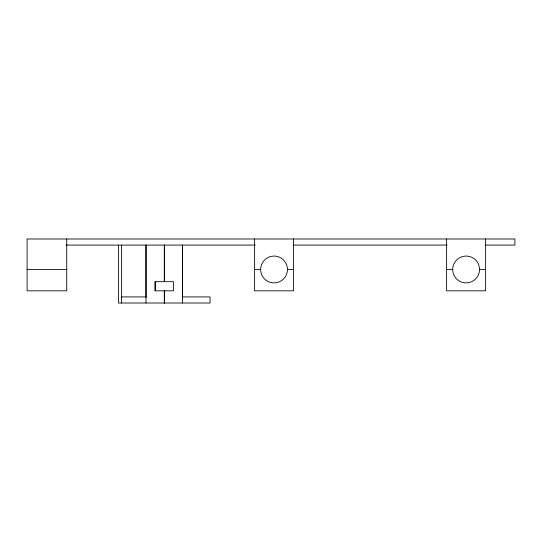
<?xml version="1.0" encoding="UTF-8"?>
<svg xmlns="http://www.w3.org/2000/svg" width="542" height="542" viewBox="0 0 542 542"><rect width="100%" height="100%" fill="white"/><g stroke="black" fill="none" stroke-linecap="round" stroke-linejoin="round"><path stroke-width="0.81" d="M118.562 245.086L118.562 303.012L210.025 303.012L210.025 296.914L182.586 296.914M121.611 303.012L121.611 245.086M146.001 303.012L146.001 245.086L146.001 297.138M155.148 290.817L155.148 281.671L173.44 281.671L173.44 290.817L155.148 290.817L155.148 281.671M164.294 303.012L164.294 290.817M164.294 281.671L164.294 245.086M164.45 303.012L164.45 290.817M164.45 281.671L164.45 245.086M164.599 303.012L164.599 290.817M182.586 303.012L182.586 245.086L182.586 297.138M65.975 245.086L255.275 245.086M293.303 245.086L447.191 245.086M485.632 245.086L514.9 245.086L514.9 238.988L27.1 238.988L27.1 290.817L66.734 290.817L66.734 238.988M27.1 269.476L66.734 269.476M254.537 269.476L260.634 269.476A13.415 13.415 0 0 0 274.049 282.89A13.415 13.415 0 0 0 287.463 269.476L293.561 269.476M446.608 269.476L452.706 269.476M479.534 269.476A13.415 13.415 0 0 0 459.413 257.857A13.415 13.415 0 0 0 459.413 281.095A13.415 13.415 0 0 0 479.534 269.476L485.632 269.476M121.611 296.914L146.001 296.914M485.632 238.988L485.632 290.817L446.608 290.817L446.608 238.988M293.561 238.988L293.561 290.817L254.537 290.817L254.537 238.988M260.634 269.476A13.415 13.415 0 0 1 274.049 256.061A13.415 13.415 0 0 1 287.463 269.476"/></g></svg>
